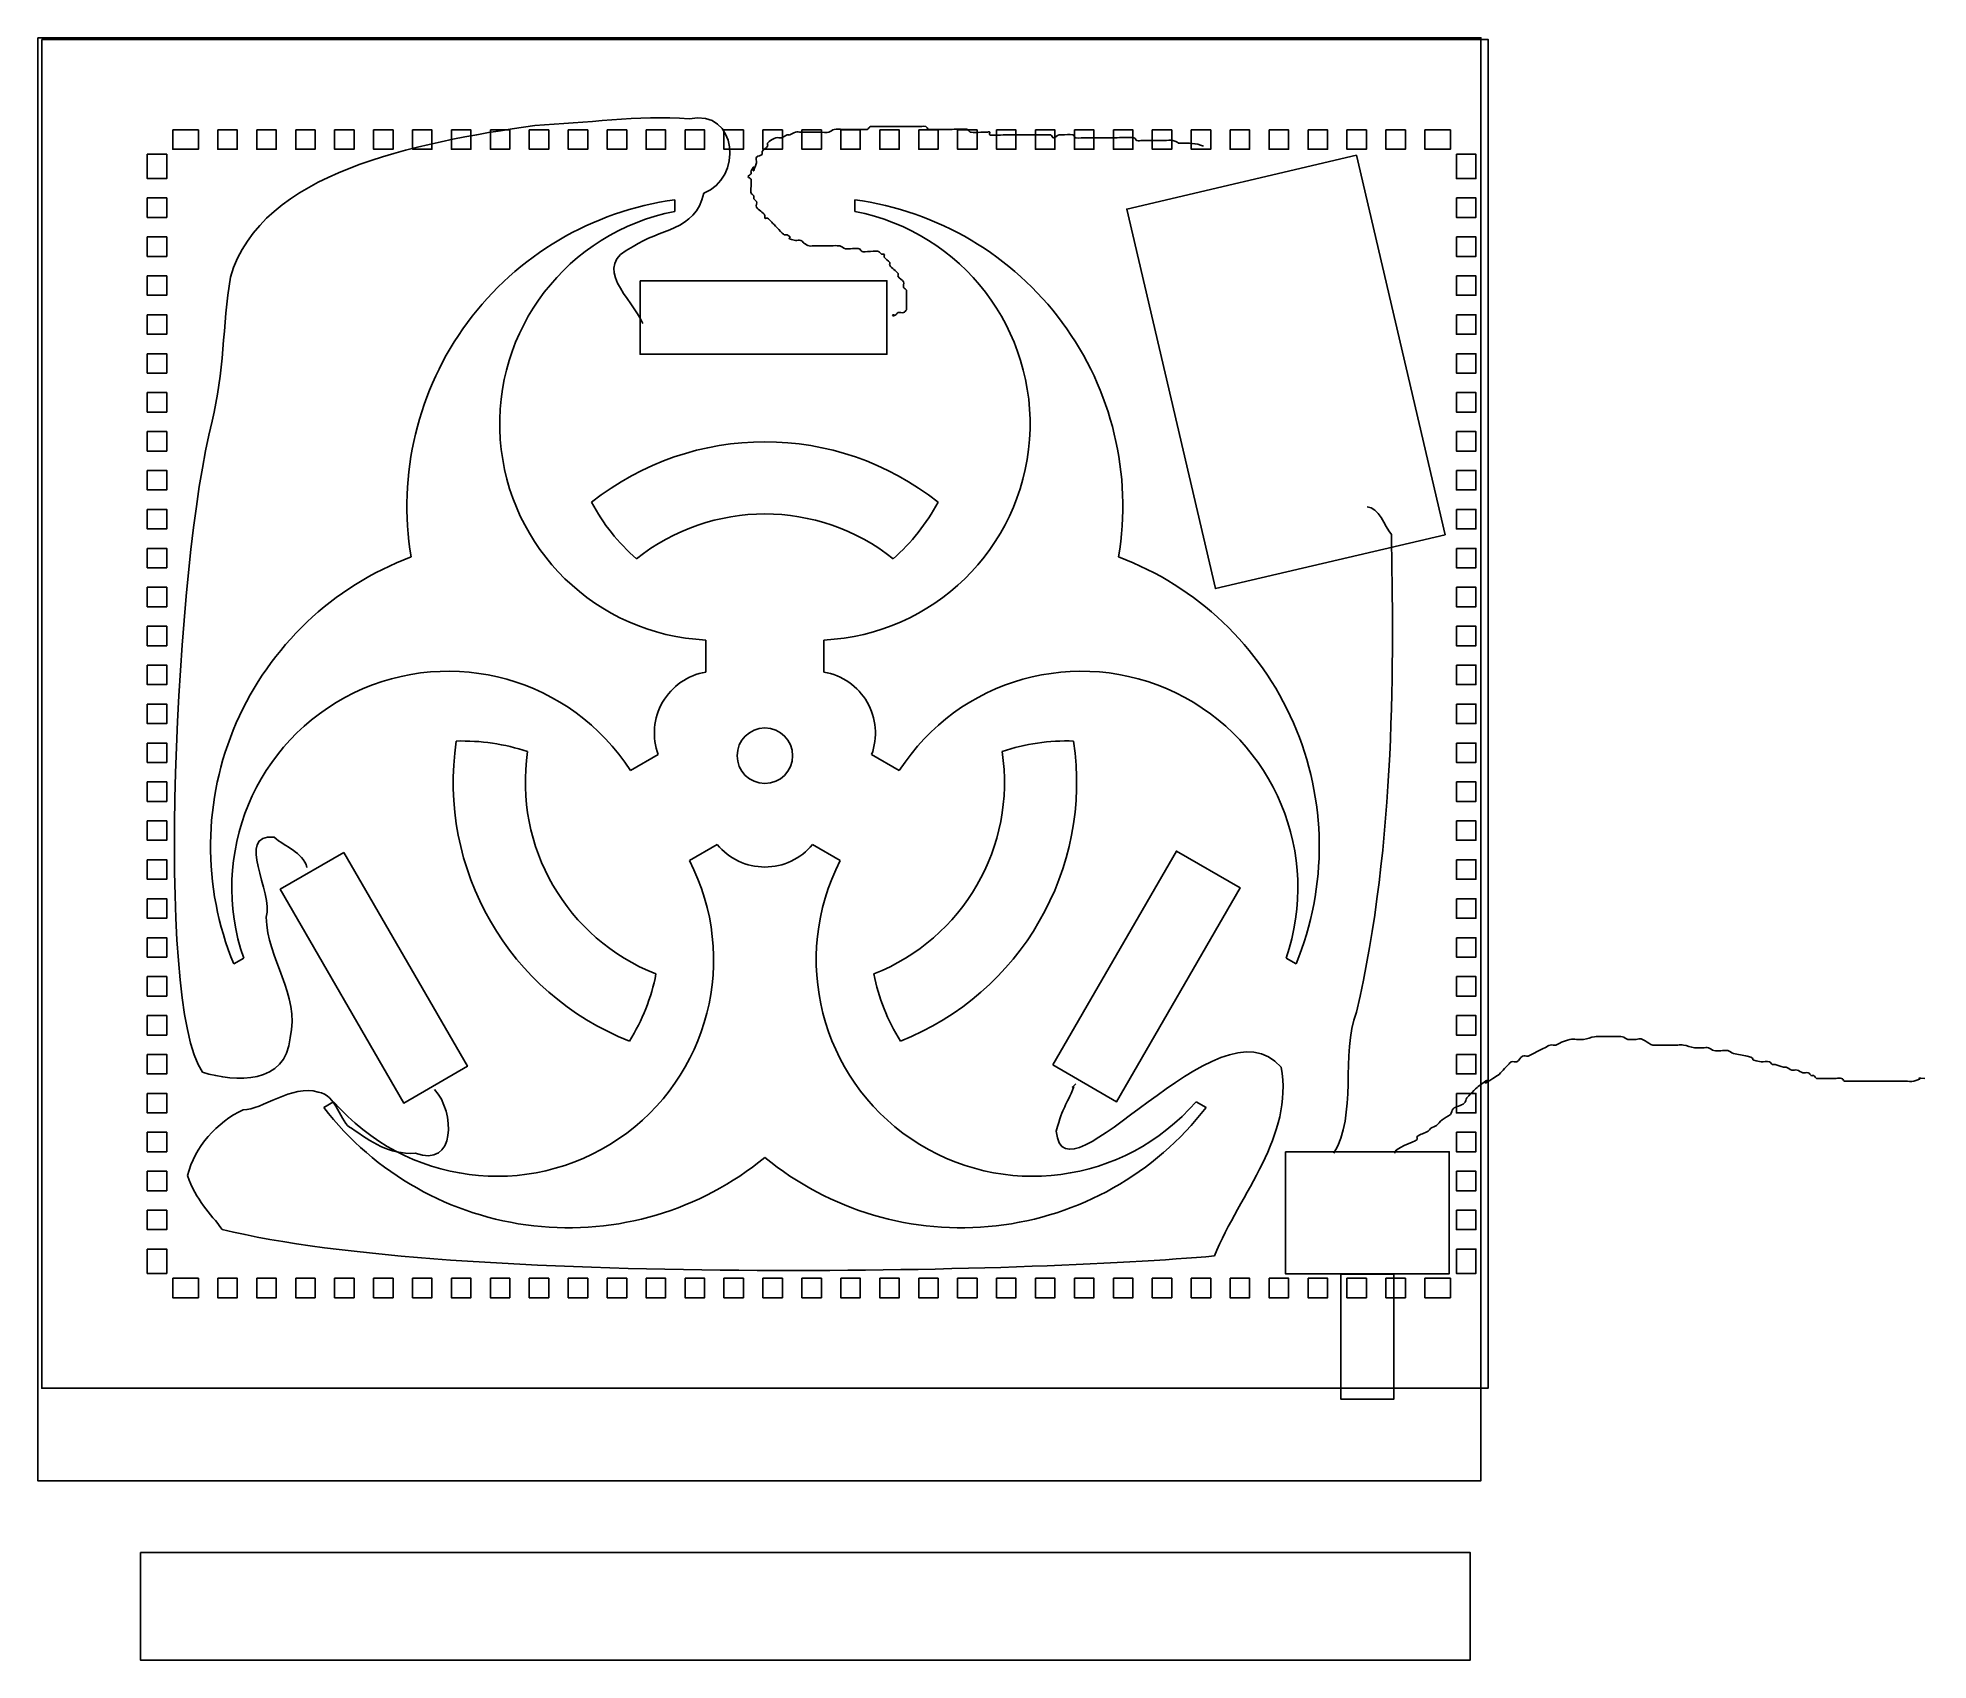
# Model space of a CAD drawing. Extents: x 91 to 480, y -50 to 283.
import ezdxf

# ---------------------------------------------------------------- set-up
doc = ezdxf.new("R2010")
doc.units = 0
doc.layers.add('Layer_1', color=7, linetype='CONTINUOUS')

msp = doc.modelspace()

# ---------------------------------------------------------------- linework, layer by layer
at = {"layer": 'Layer_1', "color": 7}
for points in [[(91.227997, 282.900554), (387.71898, 282.900554), (387.71898, -13.590428), (91.227997, -13.590428), (91.227997, 282.900554)], [(92.035399, 282.565631), (389.192285, 282.565631), (389.192285, 5.408716), (92.035399, 5.408716), (92.035399, 282.565631)], [(118.958431, 263.988944), (118.958431, 259.984916), (124.214819, 259.984916), (124.214819, 263.988944), (118.958431, 263.988944), (118.958431, 263.988944)], [(128.210028, 263.988944), (128.210028, 259.984916), (132.214056, 259.984916), (132.214056, 263.988944), (128.210028, 263.988944), (128.210028, 263.988944)], [(136.209264, 263.988944), (136.209264, 259.984916), (140.213292, 259.984916), (140.213292, 263.988944), (136.209264, 263.988944), (136.209264, 263.988944)], [(144.2085, 263.988944), (144.2085, 259.984916), (148.212528, 259.984916), (148.212528, 263.988944), (144.2085, 263.988944), (144.2085, 263.988944)], [(152.207736, 263.988944), (152.207736, 259.984916), (156.211764, 259.984916), (156.211764, 263.988944), (152.207736, 263.988944), (152.207736, 263.988944)], [(160.206972, 263.988944), (160.206972, 259.984916), (164.211, 259.984916), (164.211, 263.988944), (160.206972, 263.988944), (160.206972, 263.988944)], [(168.215028, 263.988944), (168.215028, 259.984916), (172.210236, 259.984916), (172.210236, 263.988944), (168.215028, 263.988944), (168.215028, 263.988944)], [(176.214264, 263.988944), (176.214264, 259.984916), (180.209472, 259.984916), (180.209472, 263.988944), (176.214264, 263.988944), (176.214264, 263.988944)], [(184.2135, 263.988944), (184.2135, 259.984916), (188.208708, 259.984916), (188.208708, 263.988944), (184.2135, 263.988944), (184.2135, 263.988944)], [(192.212736, 263.988944), (192.212736, 259.984916), (196.207944, 259.984916), (196.207944, 263.988944), (192.212736, 263.988944), (192.212736, 263.988944)], [(200.211972, 263.988944), (200.211972, 259.984916), (204.207181, 259.984916), (204.207181, 263.988944), (200.211972, 263.988944), (200.211972, 263.988944)], [(208.211208, 263.988944), (208.211208, 259.984916), (212.215236, 259.984916), (212.215236, 263.988944), (208.211208, 263.988944), (208.211208, 263.988944)], [(216.210444, 263.988944), (216.210444, 259.984916), (220.214472, 259.984916), (220.214472, 263.988944), (216.210444, 263.988944), (216.210444, 263.988944)], [(224.209681, 263.988944), (224.209681, 259.984916), (228.213708, 259.984916), (228.213708, 263.988944), (224.209681, 263.988944), (224.209681, 263.988944)], [(232.208917, 263.988944), (232.208917, 259.984916), (236.212944, 259.984916), (236.212944, 263.988944), (232.208917, 263.988944), (232.208917, 263.988944)], [(240.208153, 263.988944), (240.208153, 259.984916), (244.212181, 259.984916), (244.212181, 263.988944), (240.208153, 263.988944), (240.208153, 263.988944)], [(248.207389, 263.988944), (248.207389, 259.984916), (252.211417, 259.984916), (252.211417, 263.988944), (248.207389, 263.988944), (248.207389, 263.988944)], [(256.206625, 263.988944), (256.206625, 259.984916), (260.210653, 259.984916), (260.210653, 263.988944), (256.206625, 263.988944), (256.206625, 263.988944)], [(264.214681, 263.988944), (264.214681, 259.984916), (268.209889, 259.984916), (268.209889, 263.988944), (264.214681, 263.988944), (264.214681, 263.988944)], [(272.213917, 263.988944), (272.213917, 259.984916), (276.209125, 259.984916), (276.209125, 263.988944), (272.213917, 263.988944), (272.213917, 263.988944)], [(280.213153, 263.988944), (280.213153, 259.984916), (284.208361, 259.984916), (284.208361, 263.988944), (280.213153, 263.988944), (280.213153, 263.988944)], [(288.212389, 263.988944), (288.212389, 259.984916), (292.207597, 259.984916), (292.207597, 263.988944), (288.212389, 263.988944), (288.212389, 263.988944)], [(296.211625, 263.988944), (296.211625, 259.984916), (300.206833, 259.984916), (300.206833, 263.988944), (296.211625, 263.988944), (296.211625, 263.988944)], [(304.210861, 263.988944), (304.210861, 259.984916), (308.214889, 259.984916), (308.214889, 263.988944), (304.210861, 263.988944), (304.210861, 263.988944)], [(312.210097, 263.988944), (312.210097, 259.984916), (316.214125, 259.984916), (316.214125, 263.988944), (312.210097, 263.988944), (312.210097, 263.988944)], [(320.209333, 263.988944), (320.209333, 259.984916), (324.213361, 259.984916), (324.213361, 263.988944), (320.209333, 263.988944), (320.209333, 263.988944)], [(328.208569, 263.988944), (328.208569, 259.984916), (332.212597, 259.984916), (332.212597, 263.988944), (328.208569, 263.988944), (328.208569, 263.988944)], [(336.207806, 263.988944), (336.207806, 259.984916), (340.211833, 259.984916), (340.211833, 263.988944), (336.207806, 263.988944), (336.207806, 263.988944)], [(344.207042, 263.988944), (344.207042, 259.984916), (348.211069, 259.984916), (348.211069, 263.988944), (344.207042, 263.988944), (344.207042, 263.988944)], [(352.215097, 263.988944), (352.215097, 259.984916), (356.210306, 259.984916), (356.210306, 263.988944), (352.215097, 263.988944), (352.215097, 263.988944)], [(360.214333, 263.988944), (360.214333, 259.984916), (364.209542, 259.984916), (364.209542, 263.988944), (360.214333, 263.988944), (360.214333, 263.988944)], [(368.213569, 263.988944), (368.213569, 259.984916), (372.208778, 259.984916), (372.208778, 263.988944), (368.213569, 263.988944), (368.213569, 263.988944)], [(376.212806, 263.988944), (376.212806, 259.984916), (381.460375, 259.984916), (381.460375, 263.988944), (376.212806, 263.988944), (376.212806, 263.988944)], [(113.710861, 258.988319), (113.710861, 253.987694), (117.714889, 253.987694), (117.714889, 258.988319), (113.710861, 258.988319), (113.710861, 258.988319)], [(382.712736, 258.988319), (382.712736, 253.987694), (386.707944, 253.987694), (386.707944, 258.988319), (382.712736, 258.988319), (382.712736, 258.988319)], [(113.710861, 249.992486), (113.710861, 245.988458), (117.714889, 245.988458), (117.714889, 249.992486), (113.710861, 249.992486), (113.710861, 249.992486)], [(222.135172, 249.601194), (222.13498, 247.2362)], [(382.712736, 249.992486), (382.712736, 245.988458), (386.707944, 245.988458), (386.707944, 249.992486), (382.712736, 249.992486), (382.712736, 249.992486)], [(113.710861, 241.99325), (113.710861, 237.989222), (117.714889, 237.989222), (117.714889, 241.99325), (113.710861, 241.99325), (113.710861, 241.99325)], [(382.712736, 241.99325), (382.712736, 237.989222), (386.707944, 237.989222), (386.707944, 241.99325), (382.712736, 241.99325), (382.712736, 241.99325)], [(113.710861, 233.985194), (113.710861, 229.989986), (117.714889, 229.989986), (117.714889, 233.985194), (113.710861, 233.985194), (113.710861, 233.985194)], [(382.712736, 233.985194), (382.712736, 229.989986), (386.707944, 229.989986), (386.707944, 233.985194), (382.712736, 233.985194), (382.712736, 233.985194)], [(113.710861, 225.985958), (113.710861, 221.99075), (117.714889, 221.99075), (117.714889, 225.985958), (113.710861, 225.985958), (113.710861, 225.985958)], [(382.712736, 225.985958), (382.712736, 221.99075), (386.707944, 221.99075), (386.707944, 225.985958), (382.712736, 225.985958), (382.712736, 225.985958)], [(113.710861, 217.986722), (113.710861, 213.991514), (117.714889, 213.991514), (117.714889, 217.986722), (113.710861, 217.986722), (113.710861, 217.986722)], [(382.712736, 217.986722), (382.712736, 213.991514), (386.707944, 213.991514), (386.707944, 217.986722), (382.712736, 217.986722), (382.712736, 217.986722)], [(113.710861, 209.987486), (113.710861, 205.992278), (117.714889, 205.992278), (117.714889, 209.987486), (113.710861, 209.987486), (113.710861, 209.987486)], [(382.712736, 209.987486), (382.712736, 205.992278), (386.707944, 205.992278), (386.707944, 209.987486), (382.712736, 209.987486), (382.712736, 209.987486)], [(113.710861, 201.98825), (113.710861, 197.993041), (117.714889, 197.993041), (117.714889, 201.98825), (113.710861, 201.98825), (113.710861, 201.98825)], [(382.712736, 201.98825), (382.712736, 197.993041), (386.707944, 197.993041), (386.707944, 201.98825), (382.712736, 201.98825), (382.712736, 201.98825)], [(113.710861, 193.989014), (113.710861, 189.984986), (117.714889, 189.984986), (117.714889, 193.989014), (113.710861, 193.989014), (113.710861, 193.989014)], [(382.712736, 193.989014), (382.712736, 189.984986), (386.707944, 189.984986), (386.707944, 193.989014), (382.712736, 193.989014), (382.712736, 193.989014)], [(113.710861, 185.989778), (113.710861, 181.98575), (117.714889, 181.98575), (117.714889, 185.989778), (113.710861, 185.989778), (113.710861, 185.989778)], [(382.712736, 185.989778), (382.712736, 181.98575), (386.707944, 181.98575), (386.707944, 185.989778), (382.712736, 185.989778), (382.712736, 185.989778)], [(113.710861, 177.990541), (113.710861, 173.986514), (117.714889, 173.986514), (117.714889, 177.990541), (113.710861, 177.990541), (113.710861, 177.990541)], [(266.988727, 175.84385), (266.988727, 175.84385)], [(382.712736, 177.990541), (382.712736, 173.986514), (386.707944, 173.986514), (386.707944, 177.990541), (382.712736, 177.990541), (382.712736, 177.990541)], [(113.710861, 169.991305), (113.710861, 165.987278), (117.714889, 165.987278), (117.714889, 169.991305), (113.710861, 169.991305), (113.710861, 169.991305)], [(382.712736, 169.991305), (382.712736, 165.987278), (386.707944, 165.987278), (386.707944, 169.991305), (382.712736, 169.991305), (382.712736, 169.991305)], [(113.710861, 161.992069), (113.710861, 157.988041), (117.714889, 157.988041), (117.714889, 161.992069), (113.710861, 161.992069), (113.710861, 161.992069)], [(382.712736, 161.992069), (382.712736, 157.988041), (386.707944, 157.988041), (386.707944, 161.992069), (382.712736, 161.992069), (382.712736, 161.992069)], [(228.488929, 159.146726), (228.489073, 152.564728)], [(113.710861, 153.992833), (113.710861, 149.988805), (117.714889, 149.988805), (117.714889, 153.992833), (113.710861, 153.992833), (113.710861, 153.992833)], [(382.712736, 153.992833), (382.712736, 149.988805), (386.707944, 149.988805), (386.707944, 153.992833), (382.712736, 153.992833), (382.712736, 153.992833)], [(113.710861, 145.984778), (113.710861, 141.989569), (117.714889, 141.989569), (117.714889, 145.984778), (113.710861, 145.984778), (113.710861, 145.984778)], [(382.712736, 145.984778), (382.712736, 141.989569), (386.707944, 141.989569), (386.707944, 145.984778), (382.712736, 145.984778), (382.712736, 145.984778)], [(113.710861, 137.985541), (113.710861, 133.990333), (117.714889, 133.990333), (117.714889, 137.985541), (113.710861, 137.985541), (113.710861, 137.985541)], [(191.858347, 136.215815), (191.858347, 136.215815)], [(382.712736, 137.985541), (382.712736, 133.990333), (386.707944, 133.990333), (386.707944, 137.985541), (382.712736, 137.985541), (382.712736, 137.985541)], [(268.231129, 132.313288), (262.530872, 135.604154)], [(113.710861, 129.986305), (113.710861, 125.991097), (117.714889, 125.991097), (117.714889, 129.986305), (113.710861, 129.986305), (113.710861, 129.986305)], [(382.712736, 129.986305), (382.712736, 125.991097), (386.707944, 125.991097), (386.707944, 129.986305), (382.712736, 129.986305), (382.712736, 129.986305)], [(113.710861, 121.987069), (113.710861, 117.991861), (117.714889, 117.991861), (117.714889, 121.987069), (113.710861, 121.987069), (113.710861, 121.987069)], [(382.712736, 121.987069), (382.712736, 117.991861), (386.707944, 117.991861), (386.707944, 121.987069), (382.712736, 121.987069), (382.712736, 121.987069)], [(225.12158, 113.819218), (230.821687, 117.110347)], [(113.710861, 113.987833), (113.710861, 109.992625), (117.714889, 109.992625), (117.714889, 113.987833), (113.710861, 113.987833), (113.710861, 113.987833)], [(382.712736, 113.987833), (382.712736, 109.992625), (386.707944, 109.992625), (386.707944, 113.987833), (382.712736, 113.987833), (382.712736, 113.987833)], [(113.710861, 105.988597), (113.710861, 101.984569), (117.714889, 101.984569), (117.714889, 105.988597), (113.710861, 105.988597), (113.710861, 105.988597)], [(382.712736, 105.988597), (382.712736, 101.984569), (386.707944, 101.984569), (386.707944, 105.988597), (382.712736, 105.988597), (382.712736, 105.988597)], [(113.710861, 97.989361), (113.710861, 93.985333), (117.714889, 93.985333), (117.714889, 97.989361), (113.710861, 97.989361), (113.710861, 97.989361)], [(382.712736, 97.989361), (382.712736, 93.985333), (386.707944, 93.985333), (386.707944, 97.989361), (382.712736, 97.989361), (382.712736, 97.989361)], [(113.710861, 89.990125), (113.710861, 85.986097), (117.714889, 85.986097), (117.714889, 89.990125), (113.710861, 89.990125), (113.710861, 89.990125)], [(262.994558, 90.534335), (262.994558, 90.534335)], [(382.712736, 89.990125), (382.712736, 85.986097), (386.707944, 85.986097), (386.707944, 89.990125), (382.712736, 89.990125), (382.712736, 89.990125)], [(113.710861, 81.990889), (113.710861, 77.986861), (117.714889, 77.986861), (117.714889, 81.990889), (113.710861, 81.990889), (113.710861, 81.990889)], [(382.712736, 81.990889), (382.712736, 77.986861), (386.707944, 77.986861), (386.707944, 81.990889), (382.712736, 81.990889), (382.712736, 81.990889)], [(113.710861, 73.991653), (113.710861, 69.987625), (117.714889, 69.987625), (117.714889, 73.991653), (113.710861, 73.991653), (113.710861, 73.991653)], [(382.712736, 73.991653), (382.712736, 69.987625), (386.707944, 69.987625), (386.707944, 73.991653), (382.712736, 73.991653), (382.712736, 73.991653)], [(113.710861, 65.992416), (113.710861, 61.988389), (117.714889, 61.988389), (117.714889, 65.992416), (113.710861, 65.992416), (113.710861, 65.992416)], [(382.712736, 65.992416), (382.712736, 61.988389), (386.707944, 61.988389), (386.707944, 65.992416), (382.712736, 65.992416), (382.712736, 65.992416)], [(113.710861, 57.99318), (113.710861, 53.989153), (117.714889, 53.989153), (117.714889, 57.99318), (113.710861, 57.99318), (113.710861, 57.99318)], [(382.712736, 57.99318), (382.712736, 53.989153), (386.707944, 53.989153), (386.707944, 57.99318), (382.712736, 57.99318), (382.712736, 57.99318)], [(113.710861, 49.985125), (113.710861, 45.989916), (117.714889, 45.989916), (117.714889, 49.985125), (113.710861, 49.985125), (113.710861, 49.985125)], [(382.712736, 49.985125), (382.712736, 45.989916), (386.707944, 45.989916), (386.707944, 49.985125), (382.712736, 49.985125), (382.712736, 49.985125)], [(113.710861, 41.985889), (113.710861, 37.99068), (117.714889, 37.99068), (117.714889, 41.985889), (113.710861, 41.985889), (113.710861, 41.985889)], [(382.712736, 41.985889), (382.712736, 37.99068), (386.707944, 37.99068), (386.707944, 41.985889), (382.712736, 41.985889), (382.712736, 41.985889)], [(113.710861, 33.986653), (113.710861, 28.986028), (117.714889, 28.986028), (117.714889, 33.986653), (113.710861, 33.986653), (113.710861, 33.986653)], [(382.712736, 33.986653), (382.712736, 28.986028), (386.707944, 28.986028), (386.707944, 33.986653), (382.712736, 33.986653), (382.712736, 33.986653)], [(118.958431, 27.98943), (118.958431, 23.985403), (124.214819, 23.985403), (124.214819, 27.98943), (118.958431, 27.98943), (118.958431, 27.98943)], [(128.210028, 27.98943), (128.210028, 23.985403), (132.214056, 23.985403), (132.214056, 27.98943), (128.210028, 27.98943), (128.210028, 27.98943)], [(136.209264, 27.98943), (136.209264, 23.985403), (140.213292, 23.985403), (140.213292, 27.98943), (136.209264, 27.98943), (136.209264, 27.98943)], [(144.2085, 27.98943), (144.2085, 23.985403), (148.212528, 23.985403), (148.212528, 27.98943), (144.2085, 27.98943), (144.2085, 27.98943)], [(152.207736, 27.98943), (152.207736, 23.985403), (156.211764, 23.985403), (156.211764, 27.98943), (152.207736, 27.98943), (152.207736, 27.98943)], [(160.206972, 27.98943), (160.206972, 23.985403), (164.211, 23.985403), (164.211, 27.98943), (160.206972, 27.98943), (160.206972, 27.98943)], [(168.215028, 27.98943), (168.215028, 23.985403), (172.210236, 23.985403), (172.210236, 27.98943), (168.215028, 27.98943), (168.215028, 27.98943)], [(176.214264, 27.98943), (176.214264, 23.985403), (180.209472, 23.985403), (180.209472, 27.98943), (176.214264, 27.98943), (176.214264, 27.98943)], [(184.2135, 27.98943), (184.2135, 23.985403), (188.208708, 23.985403), (188.208708, 27.98943), (184.2135, 27.98943), (184.2135, 27.98943)], [(192.212736, 27.98943), (192.212736, 23.985403), (196.207944, 23.985403), (196.207944, 27.98943), (192.212736, 27.98943), (192.212736, 27.98943)], [(200.211972, 27.98943), (200.211972, 23.985403), (204.207181, 23.985403), (204.207181, 27.98943), (200.211972, 27.98943), (200.211972, 27.98943)], [(208.211208, 27.98943), (208.211208, 23.985403), (212.215236, 23.985403), (212.215236, 27.98943), (208.211208, 27.98943), (208.211208, 27.98943)], [(216.210444, 27.98943), (216.210444, 23.985403), (220.214472, 23.985403), (220.214472, 27.98943), (216.210444, 27.98943), (216.210444, 27.98943)], [(224.209681, 27.98943), (224.209681, 23.985403), (228.213708, 23.985403), (228.213708, 27.98943), (224.209681, 27.98943), (224.209681, 27.98943)], [(232.208917, 27.98943), (232.208917, 23.985403), (236.212944, 23.985403), (236.212944, 27.98943), (232.208917, 27.98943), (232.208917, 27.98943)], [(240.208153, 27.98943), (240.208153, 23.985403), (244.212181, 23.985403), (244.212181, 27.98943), (240.208153, 27.98943), (240.208153, 27.98943)], [(248.207389, 27.98943), (248.207389, 23.985403), (252.211417, 23.985403), (252.211417, 27.98943), (248.207389, 27.98943), (248.207389, 27.98943)], [(256.206625, 27.98943), (256.206625, 23.985403), (260.210653, 23.985403), (260.210653, 27.98943), (256.206625, 27.98943), (256.206625, 27.98943)], [(264.214681, 27.98943), (264.214681, 23.985403), (268.209889, 23.985403), (268.209889, 27.98943), (264.214681, 27.98943), (264.214681, 27.98943)], [(272.213917, 27.98943), (272.213917, 23.985403), (276.209125, 23.985403), (276.209125, 27.98943), (272.213917, 27.98943), (272.213917, 27.98943)], [(280.213153, 27.98943), (280.213153, 23.985403), (284.208361, 23.985403), (284.208361, 27.98943), (280.213153, 27.98943), (280.213153, 27.98943)], [(288.212389, 27.98943), (288.212389, 23.985403), (292.207597, 23.985403), (292.207597, 27.98943), (288.212389, 27.98943), (288.212389, 27.98943)], [(296.211625, 27.98943), (296.211625, 23.985403), (300.206833, 23.985403), (300.206833, 27.98943), (296.211625, 27.98943), (296.211625, 27.98943)], [(304.210861, 27.98943), (304.210861, 23.985403), (308.214889, 23.985403), (308.214889, 27.98943), (304.210861, 27.98943), (304.210861, 27.98943)], [(312.210097, 27.98943), (312.210097, 23.985403), (316.214125, 23.985403), (316.214125, 27.98943), (312.210097, 27.98943), (312.210097, 27.98943)], [(320.209333, 27.98943), (320.209333, 23.985403), (324.213361, 23.985403), (324.213361, 27.98943), (320.209333, 27.98943), (320.209333, 27.98943)], [(328.208569, 27.98943), (328.208569, 23.985403), (332.212597, 23.985403), (332.212597, 27.98943), (328.208569, 27.98943), (328.208569, 27.98943)], [(336.207806, 27.98943), (336.207806, 23.985403), (340.211833, 23.985403), (340.211833, 27.98943), (336.207806, 27.98943), (336.207806, 27.98943)], [(344.207042, 27.98943), (344.207042, 23.985403), (348.211069, 23.985403), (348.211069, 27.98943), (344.207042, 27.98943), (344.207042, 27.98943)], [(352.215097, 27.98943), (352.215097, 23.985403), (356.210306, 23.985403), (356.210306, 27.98943), (352.215097, 27.98943), (352.215097, 27.98943)], [(360.214333, 27.98943), (360.214333, 23.985403), (364.209542, 23.985403), (364.209542, 27.98943), (360.214333, 27.98943), (360.214333, 27.98943)], [(368.213569, 27.98943), (368.213569, 23.985403), (372.208778, 23.985403), (372.208778, 27.98943), (368.213569, 27.98943), (368.213569, 27.98943)], [(376.212806, 27.98943), (376.212806, 23.985403), (381.460375, 23.985403), (381.460375, 27.98943), (376.212806, 27.98943), (376.212806, 27.98943)], [(112.350773, -28.330968), (385.499441, -28.330968), (385.499441, -50.479631), (112.350773, -50.479631), (112.350773, -28.330968)]]:
    msp.add_lwpolyline(points, dxfattribs=at)
at = {"layer": 'Layer_1', "color": 1}
for points in [[(380.385217, 180.754091), (333.194627, 169.7136), (314.945345, 247.716868), (362.135935, 258.757359), (380.385217, 180.754091)], [(214.955958, 232.987325), (265.701534, 232.987325), (265.701534, 217.877688), (214.955958, 217.877688), (214.955958, 232.987325)], [(246.315591, 135.376817), (246.315591, 135.376817)], [(154.115504, 115.504682), (179.488292, 71.557724), (166.402962, 64.002905), (141.030174, 107.949863), (154.115504, 115.504682)], [(299.783834, 71.842774), (325.156622, 115.789732), (338.241952, 108.234913), (312.869164, 64.287955), (299.783834, 71.842774)], [(304.080362, 67.424357), (303.793821, 67.294489), (304.473441, 67.944583)], [(347.566657, 54.014565), (381.206982, 54.014565), (381.206982, 28.926865), (347.566657, 28.926865), (347.566657, 54.014565)], [(369.803482, 28.813978), (369.803482, 3.156104), (358.970158, 3.156104), (358.970158, 28.813978), (369.803482, 28.813978)]]:
    msp.add_lwpolyline(points, dxfattribs=at)
for points in [[(228.069998, 250.970754), (235.963014, 253.808919), (235.183545, 268.418155), (225.053231, 266.230182)], [(193.366271, 264.910359), (168.712574, 261.262809), (137.135212, 255.361209), (130.796566, 233.738327)], [(225.053231, 266.230182), (214.463133, 267.06683), (203.864281, 265.330136), (193.366271, 264.910359)], [(256.578746, 264.08478), (256.008573, 264.08478), (255.421373, 264.223068), (254.868223, 264.08478)], [(262.280496, 264.654956), (262.040091, 264.534752), (261.950728, 264.204984), (261.710322, 264.08478)], [(263.991022, 264.654956), (263.73424, 264.654956), (262.45402, 264.741717), (262.280496, 264.654956)], [(268.552422, 264.654956), (267.031955, 264.654956), (265.511489, 264.654956), (263.991022, 264.654956)], [(271.973472, 264.654956), (270.833122, 264.654956), (269.692772, 264.654956), (268.552422, 264.654956)], [(273.683995, 264.654956), (273.130845, 264.793242), (272.543645, 264.654956), (271.973472, 264.654956)], [(274.254172, 264.08478), (273.999181, 264.169776), (273.944755, 264.589765), (273.683995, 264.654956)], [(282.236616, 264.08478), (281.922296, 264.189555), (279.299447, 264.08478), (278.815571, 264.08478)], [(241.184021, 260.66373), (240.943615, 260.182916), (240.284079, 260.004193), (240.043671, 259.52338)], [(241.184021, 261.233906), (241.099024, 261.063912), (241.269018, 260.833724), (241.184021, 260.66373)], [(242.894547, 262.374256), (242.497712, 262.275047), (241.432419, 261.730699), (241.184021, 261.233906)], [(244.034897, 262.374256), (243.666129, 262.282063), (243.263316, 262.466447), (242.894547, 262.374256)], [(245.175247, 262.94443), (244.772073, 262.810038), (244.447193, 262.477329), (244.034897, 262.374256)], [(245.745421, 262.94443), (245.565117, 262.884328), (245.355553, 263.004532), (245.175247, 262.94443)], [(246.88577, 263.514606), (246.473478, 263.41153), (246.148598, 263.078821), (245.745421, 262.94443)], [(248.026123, 263.514606), (247.646004, 263.514606), (247.254539, 263.606797), (246.88577, 263.514606)], [(252.017347, 263.514606), (250.68694, 263.514606), (249.35653, 263.514606), (248.026123, 263.514606)], [(253.727873, 263.514606), (253.406179, 263.407373), (252.392013, 263.514606), (252.017347, 263.514606)], [(254.868223, 264.08478), (254.455927, 263.981706), (254.131047, 263.648997), (253.727873, 263.514606)], [(259.999796, 264.08478), (258.859446, 264.08478), (257.719096, 264.08478), (256.578746, 264.08478)], [(261.710322, 264.08478), (261.536798, 263.998019), (260.256579, 264.08478), (259.999796, 264.08478)], [(275.394522, 264.08478), (275.014405, 264.08478), (274.614781, 263.964576), (274.254172, 264.08478)], [(278.815571, 264.08478), (277.675221, 264.08478), (276.534872, 264.08478), (275.394522, 264.08478)], [(282.806789, 263.514606), (282.551801, 263.5996), (282.491603, 263.999783), (282.236616, 264.08478)], [(286.227859, 263.514606), (285.74396, 263.514606), (283.121128, 263.409831), (282.806789, 263.514606)], [(286.798032, 263.514606), (286.663638, 263.648997), (286.417907, 263.514606), (286.227859, 263.514606)], [(286.798032, 262.94443), (286.628022, 263.029427), (286.932398, 263.380215), (286.798032, 263.514606)], [(290.219074, 262.94443), (289.854668, 262.94443), (286.962483, 262.862193), (286.798032, 262.94443)], [(297.061156, 262.94443), (294.780462, 262.94443), (292.499768, 262.94443), (290.219074, 262.94443)], [(299.341879, 262.94443), (299.214088, 263.008328), (297.196651, 262.94443), (297.061156, 262.94443)], [(299.912052, 262.374256), (299.643264, 262.374256), (299.582276, 262.824226), (299.341879, 262.94443)], [(301.052399, 262.94443), (300.649217, 262.810038), (300.337022, 262.374256), (299.912052, 262.374256)], [(301.622573, 262.94443), (301.432524, 262.94443), (301.232711, 263.004532), (301.052399, 262.94443)], [(303.903267, 262.94443), (303.157805, 263.093525), (302.382795, 262.94443), (301.622573, 262.94443)], [(304.473441, 262.374256), (304.209873, 262.426967), (304.166834, 262.891716), (303.903267, 262.94443)], [(306.754135, 262.374256), (305.993913, 262.374256), (305.218902, 262.225161), (304.473441, 262.374256)], [(313.026072, 262.374256), (310.935426, 262.374256), (308.844781, 262.374256), (306.754135, 262.374256)], [(316.447114, 262.374256), (315.318225, 262.535524), (314.166419, 262.374256), (313.026072, 262.374256)], [(317.017287, 261.80408), (316.762299, 261.889077), (316.713193, 262.336244), (316.447114, 262.374256)], [(318.157634, 261.80408), (317.777537, 261.80408), (317.377911, 261.683876), (317.017287, 261.80408)], [(322.719051, 261.80408), (321.198579, 261.80408), (319.678106, 261.80408), (318.157634, 261.80408)], [(324.429572, 261.80408), (324.107866, 261.91131), (323.093701, 261.80408), (322.719051, 261.80408)], [(326.140092, 261.233906), (324.851945, 261.233906), (326.39508, 261.148909), (324.429572, 261.80408)], [(330.701481, 260.66373), (329.086718, 261.28025), (327.744328, 261.233906), (326.140092, 261.233906)], [(238.903321, 257.24268), (237.526649, 253.112665), (239.067707, 258.141623), (237.762971, 255.532154)], [(238.903321, 258.38303), (238.634538, 258.114247), (239.023525, 257.603289), (238.903321, 257.24268)], [(240.043671, 258.953203), (239.743163, 258.652696), (239.203831, 258.683537), (238.903321, 258.38303)], [(240.043671, 259.52338), (239.958674, 259.353386), (240.178062, 259.087598), (240.043671, 258.953203)], [(237.762971, 254.96198), (237.64277, 254.721572), (237.192797, 254.660589), (237.192797, 254.391804)], [(237.192797, 254.391804), (237.192797, 254.123021), (237.64277, 254.062036), (237.762971, 253.82163)], [(237.762971, 253.82163), (237.942826, 253.461924), (237.583119, 251.33046), (237.762971, 250.970754)], [(237.762971, 255.532154), (237.677974, 255.362163), (237.847968, 255.131974), (237.762971, 254.96198)], [(213.577068, 239.996822), (218.793847, 243.676024), (226.339482, 243.110662), (228.069998, 250.970754)], [(237.762971, 250.970754), (237.883175, 250.730349), (238.212943, 250.640986), (238.333147, 250.40058)], [(238.333147, 250.40058), (238.418144, 250.230587), (238.24815, 250.000398), (238.333147, 249.830404)], [(238.333147, 249.830404), (238.453351, 249.589999), (238.78312, 249.500636), (238.903321, 249.26023)], [(238.903321, 249.26023), (239.073315, 248.920243), (238.73333, 248.459865), (238.903321, 248.119881)], [(238.903321, 248.119881), (239.245428, 247.435669), (240.271743, 247.093565), (240.613847, 246.409354)], [(240.613847, 246.409354), (240.698844, 246.23936), (240.479456, 245.973572), (240.613847, 245.839181)], [(240.613847, 245.839181), (240.748239, 245.704789), (241.01403, 245.924178), (241.184021, 245.839181)], [(241.184021, 245.839181), (241.424429, 245.718977), (241.564137, 245.459064), (241.754197, 245.269004)], [(241.754197, 245.269004), (241.944254, 245.078947), (242.134314, 244.888888), (242.324371, 244.698831)], [(242.324371, 244.698831), (242.659716, 244.363486), (244.341035, 242.550149), (244.605071, 242.418131)], [(245.175247, 242.418131), (246.914029, 241.548737), (244.132427, 241.966115), (246.88577, 241.277781)], [(244.605071, 242.418131), (244.775064, 242.333134), (245.005253, 242.503128), (245.175247, 242.418131)], [(246.88577, 241.277781), (247.254539, 241.185587), (247.665511, 241.397982), (248.026123, 241.277781)], [(248.026123, 241.277781), (248.281111, 241.192784), (248.372655, 240.8567), (248.596297, 240.707605)], [(215.526149, 224.172529), (213.403208, 229.358035), (204.537005, 235.94086), (213.577068, 239.996822)], [(248.596297, 240.707605), (248.949904, 240.471867), (249.333472, 240.271822), (249.736647, 240.137431)], [(249.736647, 240.137431), (249.916953, 240.077329), (250.116763, 240.137431), (250.306823, 240.137431)], [(250.306823, 240.137431), (251.257113, 240.137431), (252.207406, 240.137431), (253.157696, 240.137431)], [(253.157696, 240.137431), (253.612673, 240.137431), (255.6665, 240.251454), (256.008573, 240.137431)], [(256.008573, 240.137431), (256.411747, 240.00304), (256.745748, 239.701646), (257.148923, 239.567255)], [(257.148923, 239.567255), (257.654913, 239.39859), (259.626436, 239.753936), (259.999796, 239.567255)], [(259.999796, 239.567255), (260.240204, 239.447051), (260.329564, 239.117282), (260.569972, 238.997081)], [(260.569972, 238.997081), (260.935326, 238.814401), (263.636924, 239.174128), (263.991022, 238.997081)], [(263.991022, 238.997081), (264.231428, 238.876877), (264.32079, 238.547109), (264.561196, 238.426905)], [(264.561196, 238.426905), (264.73119, 238.341908), (264.996981, 238.561296), (265.131372, 238.426905)], [(265.131372, 238.426905), (265.265764, 238.292513), (265.046375, 238.026722), (265.131372, 237.856731)], [(265.131372, 237.856731), (265.371778, 237.375918), (266.031314, 237.197195), (266.271722, 236.716381)], [(130.796566, 233.738327), (129.204043, 223.922943), (129.502781, 213.87796), (127.0328, 204.151933)], [(266.271722, 236.716381), (266.356719, 236.546387), (266.186725, 236.316199), (266.271722, 236.146205)], [(266.271722, 236.146205), (266.613826, 235.461994), (267.640141, 235.11989), (267.982246, 234.435681)], [(267.982246, 234.435681), (268.067242, 234.265688), (267.897249, 234.035499), (267.982246, 233.865505)], [(267.982246, 233.865505), (268.222654, 233.384691), (268.88219, 233.205969), (269.122596, 232.725155)], [(269.122596, 232.725155), (269.292589, 232.385168), (268.952602, 231.924793), (269.122596, 231.584805)], [(269.122596, 231.584805), (269.2428, 231.344397), (269.572568, 231.255037), (269.692772, 231.014632)], [(269.692772, 231.014632), (269.779533, 230.841107), (269.692772, 229.560888), (269.692772, 229.304105)], [(269.692772, 229.304105), (269.692772, 229.005949), (269.767733, 227.173327), (269.692772, 227.023405)], [(266.841896, 225.883055), (266.841896, 226.073112), (267.222012, 225.883055), (267.412072, 225.883055)], [(267.412072, 225.883055), (267.242078, 225.798059), (266.841896, 225.692996), (266.841896, 225.883055)], [(267.982246, 226.453229), (267.727258, 226.368235), (267.652477, 226.00326), (267.412072, 225.883055)], [(269.122596, 226.453229), (268.761986, 226.333028), (268.342858, 226.573433), (267.982246, 226.453229)], [(269.692772, 227.023405), (269.572568, 226.782997), (269.377586, 226.538226), (269.122596, 226.453229)], [(127.0328, 204.151933), (119.625677, 175.11695), (115.060228, 84.955521), (125.066617, 70.344154)], [(369.341005, 180.8686), (367.846695, 182.55352), (366.815511, 186.456859), (364.341805, 186.540981)], [(362.149644, 82.67128), (370.382715, 117.760637), (369.741676, 155.868647), (369.341005, 180.8686)], [(234.912092, 135.376817), (234.912092, 138.525807), (237.464851, 141.078566), (240.613842, 141.078566)], [(240.613842, 141.078566), (243.762832, 141.078566), (246.315591, 138.525807), (246.315591, 135.376817)], [(240.613842, 129.675067), (237.464851, 129.675067), (234.912092, 132.227829), (234.912092, 135.376817)], [(246.315591, 135.376817), (246.315591, 132.227829), (243.762832, 129.675067), (240.613842, 129.675067)], [(138.144871, 102.205025), (139.734874, 107.245263), (131.640461, 119.375547), (139.77458, 118.63893)], [(139.77458, 118.63893), (142.058655, 116.596651), (145.606186, 115.66928), (146.534973, 112.418233)], [(143.075922, 77.427478), (145.129453, 86.435856), (138.358606, 93.500059), (138.144871, 102.205025)], [(346.666397, 71.365632), (333.964252, 86.427999), (301.876206, 41.66535), (300.482226, 58.251607)], [(357.499722, 53.690207), (362.328319, 61.410054), (358.946111, 74.156841), (362.149644, 82.67128)], [(411.09615, 77.637558), (411.488495, 77.6866), (416.424787, 77.699746), (416.797913, 77.637558)], [(125.066617, 70.344154), (131.969332, 68.218959), (142.193591, 67.823094), (143.075922, 77.427478)], [(396.271609, 73.646332), (396.611602, 73.816326), (397.043204, 73.554142), (397.411956, 73.646332)], [(397.411956, 73.646332), (397.824254, 73.749405), (398.172206, 74.026449), (398.552331, 74.216509)], [(398.552331, 74.216509), (399.312553, 74.596625), (400.072775, 74.976742), (400.832997, 75.356859)], [(400.832997, 75.356859), (401.213122, 75.546915), (401.561074, 75.823959), (401.973344, 75.927032)], [(401.973344, 75.927032), (402.342124, 76.019226), (402.74494, 75.834841), (403.113692, 75.927032)], [(403.113692, 75.927032), (403.52599, 76.030105), (403.873942, 76.307149), (404.254067, 76.497209)], [(404.254067, 76.497209), (404.82424, 76.687265), (405.375223, 76.949512), (405.964588, 77.067382)], [(405.964588, 77.067382), (406.896429, 77.25375), (407.874724, 76.932991), (408.815455, 77.067382)], [(408.815455, 77.067382), (409.5912, 77.178205), (410.318571, 77.540361), (411.09615, 77.637558)], [(416.797913, 77.637558), (417.217098, 77.567692), (417.521531, 77.150728), (417.93826, 77.067382)], [(417.93826, 77.067382), (418.497371, 76.955563), (419.084337, 77.148019), (419.648781, 77.067382)], [(419.648781, 77.067382), (421.12009, 77.657004), (421.89115, 76.16277), (423.069822, 75.927032)], [(423.069822, 75.927032), (423.628933, 75.815213), (424.21017, 75.927032), (424.780343, 75.927032)], [(424.780343, 75.927032), (425.920718, 75.927032), (427.061066, 75.927032), (428.201413, 75.927032)], [(428.201413, 75.927032), (428.58151, 75.927032), (428.966799, 75.989525), (429.34176, 75.927032)], [(429.34176, 75.927032), (430.11471, 75.798203), (430.84671, 75.467679), (431.622454, 75.356859)], [(431.622454, 75.356859), (432.186898, 75.276222), (432.762801, 75.356859), (433.332975, 75.356859)], [(433.332975, 75.356859), (433.7131, 75.356859), (434.10457, 75.449049), (434.473322, 75.356859)], [(434.473322, 75.356859), (434.88562, 75.253783), (435.201399, 74.889755), (435.613669, 74.786682)], [(435.613669, 74.786682), (436.535604, 74.556203), (437.532724, 74.97305), (438.464565, 74.786682)], [(438.464565, 74.786682), (438.881294, 74.703336), (439.196282, 74.333258), (439.604912, 74.216509)], [(439.604912, 74.216509), (440.536725, 73.950271), (441.523967, 73.912567), (442.45578, 73.646332)], [(332.982203, 32.593732), (338.309571, 45.60572), (349.333086, 57.260888), (346.666397, 71.365632)], [(387.148832, 67.374406), (391.814643, 70.873773), (385.45801, 65.867094), (391.140047, 69.655109)], [(391.140047, 69.655109), (391.587313, 69.953296), (391.900269, 70.415342), (392.280394, 70.795459)], [(392.280394, 70.795459), (392.660519, 71.175575), (393.040616, 71.555692), (393.420741, 71.935809)], [(393.420741, 71.935809), (393.61079, 72.125866), (393.735927, 72.420985), (393.990915, 72.505982)], [(393.990915, 72.505982), (394.351538, 72.626186), (394.791269, 72.335989), (395.131262, 72.505982)], [(395.131262, 72.505982), (395.612084, 72.746391), (395.790815, 73.405927), (396.271609, 73.646332)], [(442.45578, 73.646332), (445.061481, 72.901844), (441.880865, 73.076949), (445.306648, 72.505982)], [(445.306648, 72.505982), (445.86906, 72.412245), (446.464041, 72.644271), (447.017168, 72.505982)], [(447.017168, 72.505982), (447.277942, 72.440792), (447.346945, 72.05601), (447.587342, 71.935809)], [(447.587342, 71.935809), (447.757352, 71.850812), (447.97314, 71.981904), (448.157544, 71.935809)], [(448.157544, 71.935809), (448.740615, 71.790038), (449.284993, 71.5114), (449.868064, 71.365632)], [(449.868064, 71.365632), (450.05244, 71.319537), (450.257926, 71.425734), (450.438238, 71.365632)], [(450.438238, 71.365632), (450.841392, 71.231241), (451.175402, 70.92985), (451.578585, 70.795459)], [(451.578585, 70.795459), (451.93918, 70.675255), (452.358308, 70.91566), (452.718932, 70.795459)], [(452.718932, 70.795459), (453.122115, 70.661065), (453.446981, 70.328356), (453.859279, 70.225282)], [(453.859279, 70.225282), (454.228059, 70.133092), (454.639031, 70.345487), (454.999626, 70.225282)], [(454.999626, 70.225282), (455.254614, 70.140286), (455.329403, 69.77531), (455.5698, 69.655109)], [(148.821792, 66.255068), (143.388201, 67.910157), (137.292929, 62.521702), (133.435395, 62.629161)], [(155.657773, 58.821783), (153.377643, 59.800544), (152.611907, 65.870726), (148.821792, 66.255068)], [(172.763022, 66.804233), (176.992695, 62.16746), (177.153807, 50.563309), (168.771799, 53.690207)], [(300.482226, 58.251607), (301.927034, 63.715974), (302.44875, 63.036679), (304.080362, 67.424357)], [(384.86811, 65.093706), (385.022288, 65.299269), (386.740823, 67.06841), (387.148832, 67.374406)], [(455.5698, 69.655109), (455.73981, 69.570112), (455.969991, 69.740103), (456.139973, 69.655109)], [(456.139973, 69.655109), (456.380398, 69.534905), (456.455159, 69.169929), (456.710147, 69.084933)], [(456.710147, 69.084933), (456.999142, 68.988604), (460.235272, 69.084933), (460.70139, 69.084933)], [(460.70139, 69.084933), (461.081487, 69.084933), (461.481114, 69.205137), (461.841737, 69.084933)], [(461.841737, 69.084933), (462.096725, 68.999936), (462.171486, 68.63496), (462.411911, 68.514759)], [(462.411911, 68.514759), (462.618102, 68.41166), (464.8662, 68.514759), (465.262778, 68.514759)], [(465.262778, 68.514759), (467.163376, 68.514759), (469.063945, 68.514759), (470.964542, 68.514759)], [(470.964542, 68.514759), (472.294938, 68.514759), (473.625333, 68.514759), (474.955757, 68.514759)], [(474.955757, 68.514759), (475.525931, 68.514759), (476.113122, 68.37647), (476.666278, 68.514759)], [(476.666278, 68.514759), (479.626958, 69.254926), (476.057581, 69.084933), (478.946972, 69.084933)], [(133.435395, 62.629161), (128.030326, 60.130041), (123.418992, 54.957647), (122.017449, 49.128807)], [(381.447068, 61.672657), (381.747578, 61.973167), (381.716732, 62.512499), (382.017242, 62.813006)], [(382.017242, 62.813006), (382.618262, 63.414024), (383.696916, 63.352342), (384.297936, 63.953356)], [(384.297936, 63.953356), (384.598446, 64.253867), (384.613122, 64.753722), (384.86811, 65.093706)], [(168.771799, 53.690207), (163.182653, 53.401815), (159.923449, 56.038742), (155.657773, 58.821783)], [(376.88568, 58.251607), (377.116142, 58.389896), (377.232192, 58.672688), (377.455853, 58.821783)], [(377.455853, 58.821783), (377.80945, 59.057521), (378.242576, 59.156219), (378.5962, 59.391957)], [(378.5962, 59.391957), (379.043466, 59.690147), (379.306497, 60.209769), (379.736548, 60.532307)], [(379.736548, 60.532307), (380.284764, 60.943468), (380.962521, 61.188101), (381.447068, 61.672657)], [(370.043569, 53.690207), (369.733886, 54.748588), (373.9515, 55.887609), (374.604957, 56.541083)], [(374.604957, 56.541083), (374.739352, 56.675475), (374.452924, 56.997222), (374.604957, 57.111257)], [(374.604957, 57.111257), (375.284944, 57.621238), (376.156841, 57.814303), (376.88568, 58.251607)], [(122.017449, 49.128807), (123.682805, 43.981452), (126.708357, 41.379696), (129.109631, 38.015523)], [(129.109631, 38.015523), (177.148719, 26.320096), (296.118901, 29.166208), (332.982203, 32.593732)]]:
    msp.add_open_spline(points, degree=3, dxfattribs=at)
at = {"layer": 'Layer_1', "color": 7}
for points in [[(179.501892, 224.384694), (189.716619, 238.211421), (205.097996, 247.309113), (222.135172, 249.601194)], [(259.09259, 247.236288), (259.09259, 247.236288), (259.09259, 249.601194), (259.09259, 249.601194)], [(259.09259, 249.601194), (276.129846, 247.309153), (291.511304, 238.211438), (301.726069, 224.384648)], [(222.13498, 247.2362), (200.035904, 242.948911), (184.624458, 222.826242), (186.243991, 200.373467)], [(294.983345, 200.373647), (296.602846, 222.826315), (281.191534, 242.948899), (259.09259, 247.236288)], [(167.926357, 176.223761), (165.110905, 193.182306), (169.287165, 210.557968), (179.501892, 224.384694)], [(301.726069, 224.384648), (311.940834, 210.557858), (316.117077, 193.182108), (313.301549, 176.223501)], [(205.023398, 187.457433), (225.858468, 204.02445), (255.369292, 204.02445), (276.204361, 187.457433)], [(186.243991, 200.373467), (187.863524, 177.920691), (206.003329, 160.218095), (228.488929, 159.146726)], [(252.73874, 159.146875), (275.224222, 160.21841), (293.363844, 177.92098), (294.983345, 200.373647)], [(214.239032, 175.84385), (210.474392, 179.110874), (207.34949, 183.048889), (205.023398, 187.457433)], [(266.988727, 175.84385), (251.55099, 188.127942), (229.676769, 188.127942), (214.239032, 175.84385)], [(276.204361, 187.457433), (273.839101, 183.074578), (270.71945, 179.14318), (266.988727, 175.84385)], [(132.005317, 142.118525), (138.872286, 157.878168), (151.832007, 170.182776), (167.926357, 176.223761)], [(313.301549, 176.223501), (329.395813, 170.182487), (342.355455, 157.87791), (349.222393, 142.118331)], [(212.99654, 132.31313), (200.825814, 151.250332), (176.425148, 158.108403), (156.170833, 148.284607)], [(252.73874, 152.564716), (252.73874, 152.564716), (252.73874, 159.146875), (252.73874, 159.146875)], [(325.056949, 148.285018), (304.802544, 158.108834), (280.401785, 151.250643), (268.231129, 132.313288)], [(228.489073, 152.564728), (224.754323, 151.933387), (221.495886, 149.668935), (219.602012, 146.388663)], [(261.625781, 146.388613), (259.731919, 149.668895), (256.473489, 151.933361), (252.73874, 152.564716)], [(156.170833, 148.284607), (135.916519, 138.460812), (126.195501, 115.052961), (133.531954, 93.771029)], [(347.695802, 93.771238), (355.032379, 115.053224), (345.311354, 138.461203), (325.056949, 148.285018)], [(219.602012, 146.388663), (217.708138, 143.108391), (217.376269, 139.154277), (218.696873, 135.604214)], [(262.530872, 135.604154), (263.851494, 139.154213), (263.519642, 143.108331), (261.625781, 146.388613)], [(131.48389, 92.588571), (124.950226, 108.489289), (125.138348, 126.358883), (132.005317, 142.118525)], [(349.222393, 142.118331), (356.089331, 126.358752), (356.277478, 108.489238), (349.743889, 92.588566)], [(212.783361, 76.745482), (188.018378, 86.505674), (173.26297, 112.062789), (177.192886, 138.38999)], [(177.192886, 138.38999), (182.171175, 138.533042), (187.135686, 137.797047), (191.858347, 136.215815)], [(191.858347, 136.215815), (188.93888, 116.704293), (199.875994, 97.760659), (218.233202, 90.533234)], [(262.994558, 90.534335), (281.351768, 97.761759), (292.288884, 116.705395), (289.369415, 136.216918)], [(304.034867, 138.39109), (307.964781, 112.063892), (293.209375, 86.506781), (268.444396, 76.746589)], [(289.369415, 136.216918), (294.081054, 137.843674), (299.053919, 138.580908), (304.034867, 138.39109)], [(218.696873, 135.604214), (218.696873, 135.604214), (212.99654, 132.31313), (212.99654, 132.31313)], [(230.821687, 117.110347), (233.235818, 114.191626), (236.826111, 112.50196), (240.613849, 112.501952)], [(240.613849, 112.501952), (244.401586, 112.501944), (247.991886, 114.191594), (250.40603, 117.110304)], [(250.40603, 117.110304), (250.40603, 117.110304), (256.106357, 113.819223), (256.106357, 113.819223)], [(210.540621, 56.620706), (229.175511, 69.249639), (235.436513, 93.810439), (225.12158, 113.819218)], [(256.106357, 113.819223), (245.791636, 93.810469), (252.052707, 69.249851), (270.68751, 56.621001)], [(133.531954, 93.771029), (133.531954, 93.771029), (131.48389, 92.588571), (131.48389, 92.588571)], [(349.743889, 92.588566), (349.743889, 92.588566), (347.695802, 93.771238), (347.695802, 93.771238)], [(218.233202, 90.533234), (217.286195, 85.639453), (215.438224, 80.964205), (212.783361, 76.745482)], [(268.444396, 76.746589), (265.831365, 80.986386), (263.986501, 85.653776), (262.994558, 90.534335)], [(149.962593, 63.089463), (149.962593, 63.089463), (152.010844, 64.271805), (152.010844, 64.271805)], [(193.117361, 38.776217), (176.035703, 40.709065), (160.466183, 49.480879), (149.962593, 63.089463)], [(152.010844, 64.271805), (166.773291, 47.277123), (191.905731, 43.991773), (210.540621, 56.620706)], [(270.68751, 56.621001), (289.322314, 43.992151), (314.454603, 47.277415), (329.217076, 64.271918)], [(331.265163, 63.089463), (320.761569, 49.480781), (305.191982, 40.7089), (288.110243, 38.776049)], [(329.217076, 64.271918), (329.217076, 64.271918), (331.265163, 63.089463), (331.265163, 63.089463)], [(240.613715, 52.831975), (227.334911, 41.914451), (210.199019, 36.843368), (193.117361, 38.776217)], [(288.110243, 38.776049), (271.028503, 36.843198), (253.892536, 41.914345), (240.613715, 52.831975)]]:
    msp.add_open_spline(points, degree=3, dxfattribs=at)

doc.saveas('drawing.dxf')
